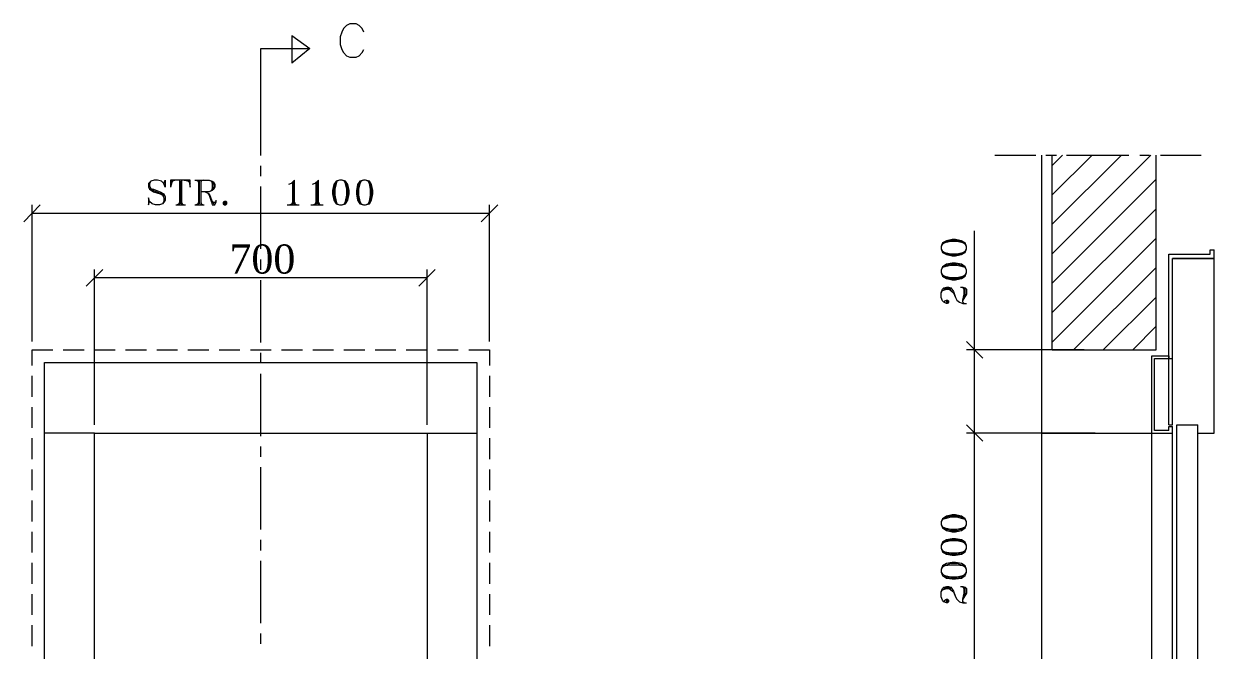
# Model space of a CAD drawing. Header units: inches. Extents: x 8 to 8872, y 4 to 3898.
# Drawn here: x 5860 to 8722, y 2391 to 3898 of the extents above; entities that cross this region are included whole.
import ezdxf

# ---------------------------------------------------------------- set-up
doc = ezdxf.new("R2010")
doc.units = ezdxf.units.IN
doc.header["$MEASUREMENT"] = 0
doc.styles.add('nassar2', font='cent.shx', dxfattribs={"height": 60})

msp = doc.modelspace()

# ---------------------------------------------------------------- linework, layer by layer
at = {"color": 7, "linetype": 'Continuous', "lineweight": 20, "transparency": 33554666, "elevation": -137}
for points in [[(6677.7, 3877.9), (6673.6, 3886.3), (6666.3, 3893.6), (6659, 3897.7), (6643.4, 3897.7), (6636.1, 3893.6), (6628.8, 3886.3), (6624.6, 3877.9), (6620.5, 3866.5), (6620.5, 3847.8), (6624.6, 3836.3), (6628.8, 3829), (6636.1, 3820.7), (6643.4, 3817.6), (6659, 3817.6), (6666.3, 3820.7), (6673.6, 3829), (6677.7, 3836.3)], [(6504.6, 3869.6), (6547.3, 3838.4), (6504.6, 3803)], [(6504.6, 3869.6), (6504.6, 3803), (6504.6, 3803)], [(6504.6, 3869.6), (6547.3, 3838.4), (6504.6, 3803)], [(6504.6, 3869.6), (6504.6, 3803), (6504.6, 3803)], [(6429.6, 3838.4), (6547.3, 3838.4), (6547.3, 3838.4)], [(6429.6, 3697.8), (6429.6, 3838.4), (6429.6, 3838.4)], [(6429.6, 3838.4), (6547.3, 3838.4), (6547.3, 3838.4)], [(6429.6, 3697.8), (6429.6, 3838.4), (6429.6, 3838.4)], [(6429.6, 3581.2), (6429.6, 3731.1), (6429.6, 3731.1)], [(6429.6, 3581.2), (6429.6, 3731.1), (6429.6, 3731.1)], [(8194.7, 3582.2), (8292.6, 3582.2), (8292.6, 3582.2)], [(8194.7, 3582.2), (8292.6, 3582.2), (8292.6, 3582.2)], [(8307.2, 913.2), (8307.2, 3582.2), (8307.2, 3582.2)], [(8307.2, 913.2), (8307.2, 3582.2), (8307.2, 3582.2)], [(8316.6, 3582.2), (8342.6, 3582.2), (8342.6, 3582.2)], [(8316.6, 3582.2), (8342.6, 3582.2), (8342.6, 3582.2)], [(8332.2, 3113.6), (8332.2, 3582.2), (8332.2, 3582.2)], [(8332.2, 3557.2), (8357.2, 3582.2), (8357.2, 3582.2)], [(8332.2, 3486.4), (8428, 3582.2), (8428, 3582.2)], [(8332.2, 3415.6), (8498.8, 3582.2), (8498.8, 3582.2)], [(8332.2, 3344.8), (8569.6, 3582.2), (8569.6, 3582.2)], [(8332.2, 3113.6), (8332.2, 3582.2), (8332.2, 3582.2)], [(8332.2, 3557.2), (8357.2, 3582.2), (8357.2, 3582.2)], [(8332.2, 3486.4), (8428, 3582.2), (8428, 3582.2)], [(8332.2, 3415.6), (8498.8, 3582.2), (8498.8, 3582.2)], [(8332.2, 3344.8), (8569.6, 3582.2), (8569.6, 3582.2)], [(8366.5, 3582.2), (8516.5, 3582.2), (8516.5, 3582.2)], [(8366.5, 3582.2), (8516.5, 3582.2), (8516.5, 3582.2)], [(8542.5, 3582.2), (8566.5, 3582.2), (8566.5, 3582.2)], [(8542.5, 3582.2), (8566.5, 3582.2), (8566.5, 3582.2)], [(8582.1, 3113.6), (8582.1, 3582.2), (8582.1, 3582.2)], [(8582.1, 3113.6), (8582.1, 3582.2), (8582.1, 3582.2)], [(8592.5, 3582.2), (8690.4, 3582.2), (8690.4, 3582.2)], [(8592.5, 3582.2), (8690.4, 3582.2), (8690.4, 3582.2)], [(6429.6, 3531.2), (6429.6, 3556.2), (6429.6, 3556.2)], [(6429.6, 3531.2), (6429.6, 3556.2), (6429.6, 3556.2)], [(6196.4, 3513.5), (6199.5, 3521.8), (6199.5, 3505.1), (6196.4, 3513.5), (6191.2, 3519.7), (6181.8, 3521.8), (6173.5, 3521.8), (6165.1, 3519.7), (6159.9, 3513.5), (6159.9, 3505.1), (6162, 3499.9), (6171.4, 3493.7), (6188, 3488.5), (6193.3, 3485.4), (6196.4, 3479.1), (6196.4, 3470.8), (6193.3, 3464.5)], [(6196.4, 3513.5), (6199.5, 3521.8), (6199.5, 3505.1), (6196.4, 3513.5), (6191.2, 3519.7), (6181.8, 3521.8), (6173.5, 3521.8), (6165.1, 3519.7), (6159.9, 3513.5), (6159.9, 3505.1), (6162, 3499.9), (6171.4, 3493.7), (6188, 3488.5), (6193.3, 3485.4), (6196.4, 3479.1), (6196.4, 3470.8), (6193.3, 3464.5)], [(6213, 3521.8), (6213, 3505.1), (6213, 3505.1)], [(6259.9, 3505.1), (6259.9, 3521.8), (6213, 3521.8)], [(6217.2, 3521.8), (6213, 3505.1), (6213, 3505.1)], [(6219.3, 3521.8), (6213, 3513.5), (6213, 3513.5)], [(6222.4, 3521.8), (6213, 3516.6), (6213, 3516.6)], [(6228.7, 3521.8), (6213, 3519.7), (6213, 3519.7)], [(6213, 3521.8), (6213, 3505.1), (6213, 3505.1)], [(6259.9, 3505.1), (6259.9, 3521.8), (6213, 3521.8)], [(6217.2, 3521.8), (6213, 3505.1), (6213, 3505.1)], [(6219.3, 3521.8), (6213, 3513.5), (6213, 3513.5)], [(6222.4, 3521.8), (6213, 3516.6), (6213, 3516.6)], [(6228.7, 3521.8), (6213, 3519.7), (6213, 3519.7)], [(6233.9, 3521.8), (6233.9, 3462.5), (6233.9, 3462.5)], [(6233.9, 3521.8), (6233.9, 3462.5), (6233.9, 3462.5)], [(6239.1, 3521.8), (6239.1, 3462.5), (6239.1, 3462.5)], [(6239.1, 3521.8), (6239.1, 3462.5), (6239.1, 3462.5)], [(6245.3, 3521.8), (6259.9, 3519.7), (6259.9, 3519.7)], [(6245.3, 3521.8), (6259.9, 3519.7), (6259.9, 3519.7)], [(6250.5, 3521.8), (6259.9, 3516.6), (6259.9, 3516.6)], [(6250.5, 3521.8), (6259.9, 3516.6), (6259.9, 3516.6)], [(6253.7, 3521.8), (6259.9, 3513.5), (6259.9, 3513.5)], [(6253.7, 3521.8), (6259.9, 3513.5), (6259.9, 3513.5)], [(6256.8, 3521.8), (6259.9, 3505.1), (6259.9, 3505.1)], [(6256.8, 3521.8), (6259.9, 3505.1), (6259.9, 3505.1)], [(6271.4, 3521.8), (6305.7, 3521.8), (6313, 3519.7), (6317.2, 3516.6), (6319.3, 3511.4), (6319.3, 3505.1), (6317.2, 3499.9), (6313, 3496.8), (6305.7, 3493.7), (6285.9, 3493.7)], [(6271.4, 3521.8), (6305.7, 3521.8), (6313, 3519.7), (6317.2, 3516.6), (6319.3, 3511.4), (6319.3, 3505.1), (6317.2, 3499.9), (6313, 3496.8), (6305.7, 3493.7), (6285.9, 3493.7)], [(6273.4, 3521.8), (6279.7, 3519.7), (6279.7, 3519.7)], [(6273.4, 3521.8), (6279.7, 3519.7), (6279.7, 3519.7)], [(6276.6, 3521.8), (6279.7, 3516.6), (6279.7, 3516.6)], [(6276.6, 3521.8), (6279.7, 3516.6), (6279.7, 3516.6)], [(6279.7, 3521.8), (6279.7, 3462.5), (6279.7, 3462.5)], [(6279.7, 3521.8), (6279.7, 3462.5), (6279.7, 3462.5)], [(6285.9, 3521.8), (6285.9, 3462.5), (6285.9, 3462.5)], [(6288, 3521.8), (6285.9, 3516.6), (6285.9, 3516.6)], [(6291.1, 3521.8), (6285.9, 3519.7), (6285.9, 3519.7)], [(6285.9, 3521.8), (6285.9, 3462.5), (6285.9, 3462.5)], [(6288, 3521.8), (6285.9, 3516.6), (6285.9, 3516.6)], [(6291.1, 3521.8), (6285.9, 3519.7), (6285.9, 3519.7)], [(6305.7, 3521.8), (6310.9, 3519.7), (6313, 3513.5), (6313, 3502), (6310.9, 3496.8), (6305.7, 3493.7)], [(6305.7, 3521.8), (6310.9, 3519.7), (6313, 3513.5), (6313, 3502), (6310.9, 3496.8), (6305.7, 3493.7)], [(6510.9, 3462.5), (6510.9, 3521.8), (6502.5, 3513.5), (6496.3, 3511.4)], [(6510.9, 3462.5), (6510.9, 3521.8), (6502.5, 3513.5), (6496.3, 3511.4)], [(6568.1, 3462.5), (6568.1, 3521.8), (6559.8, 3513.5), (6553.6, 3511.4)], [(6568.1, 3462.5), (6568.1, 3521.8), (6559.8, 3513.5), (6553.6, 3511.4)], [(6619.2, 3521.8), (6612.9, 3519.7), (6610.8, 3513.5), (6607.7, 3499.9), (6607.7, 3485.4), (6610.8, 3470.8), (6612.9, 3464.5), (6619.2, 3462.5)], [(6619.2, 3521.8), (6612.9, 3519.7), (6610.8, 3513.5), (6607.7, 3499.9), (6607.7, 3485.4), (6610.8, 3470.8), (6612.9, 3464.5), (6619.2, 3462.5)], [(6625.4, 3462.5), (6630.6, 3464.5), (6633.7, 3470.8), (6636.9, 3485.4), (6636.9, 3499.9), (6633.7, 3513.5), (6630.6, 3519.7), (6625.4, 3521.8)], [(6625.4, 3462.5), (6630.6, 3464.5), (6633.7, 3470.8), (6636.9, 3485.4), (6636.9, 3499.9), (6633.7, 3513.5), (6630.6, 3519.7), (6625.4, 3521.8)], [(6676.4, 3521.8), (6671.2, 3519.7), (6668.1, 3513.5), (6665, 3499.9), (6665, 3485.4), (6668.1, 3470.8), (6671.2, 3464.5), (6676.4, 3462.5)], [(6676.4, 3521.8), (6671.2, 3519.7), (6668.1, 3513.5), (6665, 3499.9), (6665, 3485.4), (6668.1, 3470.8), (6671.2, 3464.5), (6676.4, 3462.5)], [(6681.6, 3462.5), (6687.9, 3464.5), (6691, 3470.8), (6693.1, 3485.4), (6693.1, 3499.9), (6691, 3513.5), (6687.9, 3519.7), (6681.6, 3521.8)], [(6681.6, 3462.5), (6687.9, 3464.5), (6691, 3470.8), (6693.1, 3485.4), (6693.1, 3499.9), (6691, 3513.5), (6687.9, 3519.7), (6681.6, 3521.8)], [(8332.2, 3274), (8582.1, 3523.9), (8582.1, 3523.9)], [(8332.2, 3274), (8582.1, 3523.9), (8582.1, 3523.9)], [(6165.1, 3519.7), (6162, 3513.5), (6162, 3508.3), (6165.1, 3502), (6171.4, 3499.9), (6188, 3493.7), (6196.4, 3488.5), (6199.5, 3482.2), (6199.5, 3473.9), (6196.4, 3468.7), (6193.3, 3464.5), (6186, 3462.5), (6176.6, 3462.5), (6168.3, 3464.5), (6162, 3470.8), (6159.9, 3479.1), (6159.9, 3462.5), (6162, 3470.8)], [(6165.1, 3519.7), (6162, 3513.5), (6162, 3508.3), (6165.1, 3502), (6171.4, 3499.9), (6188, 3493.7), (6196.4, 3488.5), (6199.5, 3482.2), (6199.5, 3473.9), (6196.4, 3468.7), (6193.3, 3464.5), (6186, 3462.5), (6176.6, 3462.5), (6168.3, 3464.5), (6162, 3470.8), (6159.9, 3479.1), (6159.9, 3462.5), (6162, 3470.8)], [(6162, 3505.1), (6165.1, 3499.9), (6171.4, 3496.8), (6188, 3490.6), (6193.3, 3488.5), (6196.4, 3482.2)], [(6162, 3505.1), (6165.1, 3499.9), (6171.4, 3496.8), (6188, 3490.6), (6193.3, 3488.5), (6196.4, 3482.2)], [(6237, 3519.7), (6237, 3464.5), (6237, 3464.5)], [(6237, 3519.7), (6237, 3464.5), (6237, 3464.5)], [(6281.8, 3519.7), (6281.8, 3464.5), (6281.8, 3464.5)], [(6281.8, 3519.7), (6281.8, 3464.5), (6281.8, 3464.5)], [(6296.3, 3493.7), (6302.6, 3490.6), (6305.7, 3485.4), (6310.9, 3468.7), (6313, 3462.5), (6319.3, 3462.5), (6322.4, 3468.7), (6322.4, 3473.9)], [(6296.3, 3493.7), (6302.6, 3490.6), (6305.7, 3485.4), (6310.9, 3468.7), (6313, 3462.5), (6319.3, 3462.5), (6322.4, 3468.7), (6322.4, 3473.9)], [(6313, 3516.6), (6317.2, 3511.4), (6317.2, 3505.1), (6313, 3499.9)], [(6313, 3516.6), (6317.2, 3511.4), (6317.2, 3505.1), (6313, 3499.9)], [(6429.6, 3356.2), (6429.6, 3506.2), (6429.6, 3506.2)], [(6429.6, 3356.2), (6429.6, 3506.2), (6429.6, 3506.2)], [(6505.7, 3516.6), (6505.7, 3462.5), (6505.7, 3462.5)], [(6505.7, 3516.6), (6505.7, 3462.5), (6505.7, 3462.5)], [(6507.7, 3516.6), (6507.7, 3464.5), (6507.7, 3464.5)], [(6507.7, 3516.6), (6507.7, 3464.5), (6507.7, 3464.5)], [(6561.9, 3516.6), (6561.9, 3462.5), (6561.9, 3462.5)], [(6561.9, 3516.6), (6561.9, 3462.5), (6561.9, 3462.5)], [(6565, 3516.6), (6565, 3464.5), (6565, 3464.5)], [(6565, 3516.6), (6565, 3464.5), (6565, 3464.5)], [(6610.8, 3516.6), (6607.7, 3511.4), (6605.6, 3499.9), (6605.6, 3485.4), (6607.7, 3473.9), (6610.8, 3468.7)], [(6610.8, 3516.6), (6607.7, 3511.4), (6605.6, 3499.9), (6605.6, 3485.4), (6607.7, 3473.9), (6610.8, 3468.7)], [(6633.7, 3468.7), (6636.9, 3473.9), (6639, 3485.4), (6639, 3499.9), (6636.9, 3511.4), (6633.7, 3516.6)], [(6633.7, 3468.7), (6636.9, 3473.9), (6639, 3485.4), (6639, 3499.9), (6636.9, 3511.4), (6633.7, 3516.6)], [(6668.1, 3516.6), (6665, 3511.4), (6661.9, 3499.9), (6661.9, 3485.4), (6665, 3473.9), (6668.1, 3468.7)], [(6668.1, 3516.6), (6665, 3511.4), (6661.9, 3499.9), (6661.9, 3485.4), (6665, 3473.9), (6668.1, 3468.7)], [(6691, 3468.7), (6693.1, 3473.9), (6696.2, 3485.4), (6696.2, 3499.9), (6693.1, 3511.4), (6691, 3516.6)], [(6691, 3468.7), (6693.1, 3473.9), (6696.2, 3485.4), (6696.2, 3499.9), (6693.1, 3511.4), (6691, 3516.6)], [(6233.9, 3464.5), (6228.7, 3462.5), (6228.7, 3462.5)], [(6233.9, 3464.5), (6228.7, 3462.5), (6228.7, 3462.5)], [(6233.9, 3468.7), (6230.7, 3462.5), (6230.7, 3462.5)], [(6233.9, 3468.7), (6230.7, 3462.5), (6230.7, 3462.5)], [(6239.1, 3468.7), (6242.2, 3462.5), (6242.2, 3462.5)], [(6239.1, 3468.7), (6242.2, 3462.5), (6242.2, 3462.5)], [(6239.1, 3464.5), (6245.3, 3462.5), (6245.3, 3462.5)], [(6239.1, 3464.5), (6245.3, 3462.5), (6245.3, 3462.5)], [(6279.7, 3464.5), (6273.4, 3462.5), (6273.4, 3462.5)], [(6279.7, 3464.5), (6273.4, 3462.5), (6273.4, 3462.5)], [(6279.7, 3468.7), (6276.6, 3462.5), (6276.6, 3462.5)], [(6279.7, 3468.7), (6276.6, 3462.5), (6276.6, 3462.5)], [(6285.9, 3468.7), (6288, 3462.5), (6288, 3462.5)], [(6285.9, 3468.7), (6288, 3462.5), (6288, 3462.5)], [(6285.9, 3464.5), (6291.1, 3462.5), (6291.1, 3462.5)], [(6285.9, 3464.5), (6291.1, 3462.5), (6291.1, 3462.5)], [(6302.6, 3490.6), (6305.7, 3488.5), (6313, 3470.8), (6317.2, 3468.7), (6319.3, 3468.7), (6322.4, 3470.8)], [(6302.6, 3490.6), (6305.7, 3488.5), (6313, 3470.8), (6317.2, 3468.7), (6319.3, 3468.7), (6322.4, 3470.8)], [(6310.9, 3473.9), (6313, 3468.7), (6317.2, 3464.5), (6319.3, 3464.5)], [(6310.9, 3473.9), (6313, 3468.7), (6317.2, 3464.5), (6319.3, 3464.5)], [(6505.7, 3464.5), (6499.4, 3462.5), (6499.4, 3462.5)], [(6505.7, 3464.5), (6499.4, 3462.5), (6499.4, 3462.5)], [(6505.7, 3468.7), (6502.5, 3462.5), (6502.5, 3462.5)], [(6505.7, 3468.7), (6502.5, 3462.5), (6502.5, 3462.5)], [(6510.9, 3468.7), (6512.9, 3462.5), (6512.9, 3462.5)], [(6510.9, 3468.7), (6512.9, 3462.5), (6512.9, 3462.5)], [(6510.9, 3464.5), (6517.1, 3462.5), (6517.1, 3462.5)], [(6510.9, 3464.5), (6517.1, 3462.5), (6517.1, 3462.5)], [(6561.9, 3464.5), (6556.7, 3462.5), (6556.7, 3462.5)], [(6561.9, 3464.5), (6556.7, 3462.5), (6556.7, 3462.5)], [(6561.9, 3468.7), (6559.8, 3462.5), (6559.8, 3462.5)], [(6561.9, 3468.7), (6559.8, 3462.5), (6559.8, 3462.5)], [(6568.1, 3468.7), (6571.3, 3462.5), (6571.3, 3462.5)], [(6568.1, 3468.7), (6571.3, 3462.5), (6571.3, 3462.5)], [(6568.1, 3464.5), (6573.3, 3462.5), (6573.3, 3462.5)], [(6568.1, 3464.5), (6573.3, 3462.5), (6573.3, 3462.5)], [(5899.6, 3462.5), (5860, 3421.8), (5860, 3421.8)], [(5899.6, 3462.5), (5860, 3421.8), (5860, 3421.8)], [(5879.8, 3133.4), (5879.8, 3462.5), (5879.8, 3462.5)], [(5879.8, 3133.4), (5879.8, 3462.5), (5879.8, 3462.5)], [(5879.8, 3442.7), (6979.5, 3442.7), (6979.5, 3442.7)], [(5879.8, 3442.7), (6979.5, 3442.7), (6979.5, 3442.7)], [(6225.5, 3462.5), (6248.4, 3462.5), (6248.4, 3462.5)], [(6225.5, 3462.5), (6248.4, 3462.5), (6248.4, 3462.5)], [(6271.4, 3462.5), (6293.2, 3462.5), (6293.2, 3462.5)], [(6271.4, 3462.5), (6293.2, 3462.5), (6293.2, 3462.5)], [(6493.2, 3462.5), (6522.3, 3462.5), (6522.3, 3462.5)], [(6493.2, 3462.5), (6522.3, 3462.5), (6522.3, 3462.5)], [(6550.4, 3462.5), (6579.6, 3462.5), (6579.6, 3462.5)], [(6550.4, 3462.5), (6579.6, 3462.5), (6579.6, 3462.5)], [(6959.7, 3421.8), (6999.3, 3462.5), (6999.3, 3462.5)], [(6959.7, 3421.8), (6999.3, 3462.5), (6999.3, 3462.5)], [(6979.5, 3133.4), (6979.5, 3462.5), (6979.5, 3462.5)], [(6979.5, 3133.4), (6979.5, 3462.5), (6979.5, 3462.5)], [(8332.2, 3203.2), (8582.1, 3453.1), (8582.1, 3453.1)], [(8332.2, 3203.2), (8582.1, 3453.1), (8582.1, 3453.1)], [(8145.8, 2913.7), (8145.8, 3113.6), (8145.8, 3400)], [(8145.8, 2913.7), (8145.8, 3113.6), (8145.8, 3400)], [(8332.2, 3132.3), (8582.1, 3382.3), (8582.1, 3382.3)], [(8332.2, 3132.3), (8582.1, 3382.3), (8582.1, 3382.3)], [(8126, 3362.5), (8122.9, 3367.7), (8117.7, 3370.8), (8103.1, 3373.9), (8088.5, 3373.9), (8073.9, 3370.8), (8068.7, 3367.7), (8065.6, 3362.5)], [(8126, 3362.5), (8122.9, 3367.7), (8117.7, 3370.8), (8103.1, 3373.9), (8088.5, 3373.9), (8073.9, 3370.8), (8068.7, 3367.7), (8065.6, 3362.5)], [(8065.6, 3356.2), (8068.7, 3351), (8073.9, 3347.9), (8088.5, 3344.8), (8103.1, 3344.8), (8117.7, 3347.9), (8122.9, 3351), (8126, 3356.2)], [(8065.6, 3356.2), (8068.7, 3351), (8073.9, 3347.9), (8088.5, 3344.8), (8103.1, 3344.8), (8117.7, 3347.9), (8122.9, 3351), (8126, 3356.2)], [(8120.8, 3370.8), (8114.5, 3373.9), (8103.1, 3376), (8088.5, 3376), (8078.1, 3373.9), (8071.8, 3370.8)], [(8120.8, 3370.8), (8114.5, 3373.9), (8103.1, 3376), (8088.5, 3376), (8078.1, 3373.9), (8071.8, 3370.8)], [(8712.3, 3354.2), (8721.6, 3354.2), (8721.6, 3354.2)], [(8712.3, 3343.7), (8712.3, 3354.2), (8712.3, 3354.2)], [(8712.3, 3354.2), (8721.6, 3354.2), (8721.6, 3354.2)], [(8712.3, 3343.7), (8712.3, 3354.2), (8712.3, 3354.2)], [(8721.6, 2913.7), (8721.6, 3354.2), (8721.6, 3354.2)], [(8721.6, 2913.7), (8721.6, 3354.2), (8721.6, 3354.2)], [(6429.6, 3306.3), (6429.6, 3331.2), (6429.6, 3331.2)], [(6429.6, 3306.3), (6429.6, 3331.2), (6429.6, 3331.2)], [(8071.8, 3347.9), (8078.1, 3344.8), (8088.5, 3342.7), (8103.1, 3342.7), (8114.5, 3344.8), (8120.8, 3347.9)], [(8071.8, 3347.9), (8078.1, 3344.8), (8088.5, 3342.7), (8103.1, 3342.7), (8114.5, 3344.8), (8120.8, 3347.9)], [(8120.8, 3313.5), (8114.5, 3316.7), (8103.1, 3319.8), (8088.5, 3319.8), (8078.1, 3316.7), (8071.8, 3313.5)], [(8120.8, 3313.5), (8114.5, 3316.7), (8103.1, 3319.8), (8088.5, 3319.8), (8078.1, 3316.7), (8071.8, 3313.5)], [(8612.3, 2933.5), (8612.3, 3343.7), (8612.3, 3343.7)], [(8612.3, 3343.7), (8712.3, 3343.7), (8712.3, 3343.7)], [(8612.3, 2933.5), (8612.3, 3343.7), (8612.3, 3343.7)], [(8612.3, 3343.7), (8712.3, 3343.7), (8712.3, 3343.7)], [(8621.7, 2933.5), (8621.7, 3333.3), (8621.7, 3333.3)], [(8621.7, 2933.5), (8621.7, 3333.3), (8621.7, 3333.3)], [(6049.6, 3307.3), (6010, 3266.7), (6010, 3266.7)], [(6049.6, 3307.3), (6010, 3266.7), (6010, 3266.7)], [(6029.8, 2933.5), (6029.8, 3307.3), (6029.8, 3307.3)], [(6029.8, 2933.5), (6029.8, 3307.3), (6029.8, 3307.3)], [(6809.7, 3266.7), (6849.3, 3307.3), (6849.3, 3307.3)], [(6809.7, 3266.7), (6849.3, 3307.3), (6849.3, 3307.3)], [(6829.5, 2933.5), (6829.5, 3307.3), (6829.5, 3307.3)], [(6829.5, 2933.5), (6829.5, 3307.3), (6829.5, 3307.3)], [(8126, 3305.2), (8122.9, 3311.5), (8117.7, 3313.5), (8103.1, 3316.7), (8088.5, 3316.7), (8073.9, 3313.5), (8068.7, 3311.5), (8065.6, 3305.2)], [(8126, 3305.2), (8122.9, 3311.5), (8117.7, 3313.5), (8103.1, 3316.7), (8088.5, 3316.7), (8073.9, 3313.5), (8068.7, 3311.5), (8065.6, 3305.2)], [(8065.6, 3300), (8068.7, 3293.8), (8073.9, 3290.6), (8088.5, 3287.5), (8103.1, 3287.5), (8117.7, 3290.6), (8122.9, 3293.8), (8126, 3300)], [(8065.6, 3300), (8068.7, 3293.8), (8073.9, 3290.6), (8088.5, 3287.5), (8103.1, 3287.5), (8117.7, 3290.6), (8122.9, 3293.8), (8126, 3300)], [(8383.2, 3113.6), (8582.1, 3311.5), (8582.1, 3311.5)], [(8383.2, 3113.6), (8582.1, 3311.5), (8582.1, 3311.5)], [(6029.8, 3287.5), (6829.5, 3287.5), (6829.5, 3287.5)], [(6029.8, 3287.5), (6829.5, 3287.5), (6829.5, 3287.5)], [(6429.6, 3131.3), (6429.6, 3281.3), (6429.6, 3281.3)], [(6429.6, 3131.3), (6429.6, 3281.3), (6429.6, 3281.3)], [(8073.9, 3228.2), (8073.9, 3231.3), (8078.1, 3233.4), (8080.2, 3233.4), (8083.3, 3231.3), (8083.3, 3228.2), (8080.2, 3225), (8078.1, 3225), (8071.8, 3228.2), (8068.7, 3231.3), (8065.6, 3239.6), (8065.6, 3251.1), (8068.7, 3259.4), (8071.8, 3262.5), (8078.1, 3264.6), (8083.3, 3264.6), (8088.5, 3262.5), (8094.7, 3254.2), (8100, 3239.6), (8103.1, 3233.4), (8109.3, 3228.2), (8117.7, 3225), (8126, 3225)], [(8073.9, 3228.2), (8073.9, 3231.3), (8078.1, 3233.4), (8080.2, 3233.4), (8083.3, 3231.3), (8083.3, 3228.2), (8080.2, 3225), (8078.1, 3225), (8071.8, 3228.2), (8068.7, 3231.3), (8065.6, 3239.6), (8065.6, 3251.1), (8068.7, 3259.4), (8071.8, 3262.5), (8078.1, 3264.6), (8083.3, 3264.6), (8088.5, 3262.5), (8094.7, 3254.2), (8100, 3239.6), (8103.1, 3233.4), (8109.3, 3228.2), (8117.7, 3225), (8126, 3225)], [(8071.8, 3290.6), (8078.1, 3287.5), (8088.5, 3285.4), (8103.1, 3285.4), (8114.5, 3287.5), (8120.8, 3290.6)], [(8071.8, 3290.6), (8078.1, 3287.5), (8088.5, 3285.4), (8103.1, 3285.4), (8114.5, 3287.5), (8120.8, 3290.6)], [(8071.8, 3259.4), (8078.1, 3262.5), (8083.3, 3262.5), (8088.5, 3259.4)], [(8071.8, 3259.4), (8078.1, 3262.5), (8083.3, 3262.5), (8088.5, 3259.4)], [(8111.4, 3264.6), (8117.7, 3264.6), (8122.9, 3262.5), (8126, 3259.4), (8126, 3247.9), (8117.7, 3233.4), (8122.9, 3247.9), (8122.9, 3259.4), (8120.8, 3262.5)], [(8111.4, 3264.6), (8117.7, 3264.6), (8122.9, 3262.5), (8126, 3259.4), (8126, 3247.9), (8117.7, 3233.4), (8122.9, 3247.9), (8122.9, 3259.4), (8120.8, 3262.5)], [(8120.8, 3225), (8117.7, 3228.2), (8117.7, 3233.4), (8120.8, 3247.9), (8120.8, 3259.4), (8117.7, 3264.6)], [(8120.8, 3225), (8117.7, 3228.2), (8117.7, 3233.4), (8120.8, 3247.9), (8120.8, 3259.4), (8117.7, 3264.6)], [(8065.6, 3251.1), (8068.7, 3256.3), (8078.1, 3259.4), (8083.3, 3259.4), (8088.5, 3256.3), (8094.7, 3251.1), (8100, 3239.6)], [(8065.6, 3251.1), (8068.7, 3256.3), (8078.1, 3259.4), (8083.3, 3259.4), (8088.5, 3256.3), (8094.7, 3251.1), (8100, 3239.6)], [(8455.1, 3113.6), (8582.1, 3240.6), (8582.1, 3240.6)], [(8455.1, 3113.6), (8582.1, 3240.6), (8582.1, 3240.6)], [(6429.6, 3131.3), (6429.6, 3233.4), (6429.6, 3233.4)], [(6429.6, 3131.3), (6429.6, 3233.4), (6429.6, 3233.4)], [(8525.9, 3113.6), (8582.1, 3170.9), (8582.1, 3170.9)], [(8525.9, 3113.6), (8582.1, 3170.9), (8582.1, 3170.9)], [(8165.6, 3093.8), (8126, 3133.4), (8126, 3133.4)], [(8165.6, 3093.8), (8126, 3133.4), (8126, 3133.4)], [(5879.8, 3076.1), (5879.8, 3113.6), (5929.8, 3113.6)], [(5879.8, 3076.1), (5879.8, 3113.6), (5929.8, 3113.6)], [(5954.8, 3113.6), (6004.8, 3113.6), (6004.8, 3113.6)], [(5954.8, 3113.6), (6004.8, 3113.6), (6004.8, 3113.6)], [(6029.8, 3113.6), (6079.7, 3113.6), (6079.7, 3113.6)], [(6029.8, 3113.6), (6079.7, 3113.6), (6079.7, 3113.6)], [(6104.7, 3113.6), (6154.7, 3113.6), (6154.7, 3113.6)], [(6104.7, 3113.6), (6154.7, 3113.6), (6154.7, 3113.6)], [(6179.7, 3113.6), (6229.7, 3113.6), (6229.7, 3113.6)], [(6179.7, 3113.6), (6229.7, 3113.6), (6229.7, 3113.6)], [(6254.7, 3113.6), (6304.7, 3113.6), (6304.7, 3113.6)], [(6254.7, 3113.6), (6304.7, 3113.6), (6304.7, 3113.6)], [(6329.7, 3113.6), (6379.7, 3113.6), (6379.7, 3113.6)], [(6329.7, 3113.6), (6379.7, 3113.6), (6379.7, 3113.6)], [(6404.6, 3113.6), (6454.6, 3113.6), (6454.6, 3113.6)], [(6404.6, 3113.6), (6454.6, 3113.6), (6454.6, 3113.6)], [(6429.6, 3081.3), (6429.6, 3106.3), (6429.6, 3106.3)], [(6429.6, 3081.3), (6429.6, 3106.3), (6429.6, 3106.3)], [(6429.6, 3081.3), (6429.6, 3106.3), (6429.6, 3106.3)], [(6429.6, 3081.3), (6429.6, 3106.3), (6429.6, 3106.3)], [(6479.6, 3113.6), (6529.6, 3113.6), (6529.6, 3113.6)], [(6479.6, 3113.6), (6529.6, 3113.6), (6529.6, 3113.6)], [(6554.6, 3113.6), (6604.6, 3113.6), (6604.6, 3113.6)], [(6554.6, 3113.6), (6604.6, 3113.6), (6604.6, 3113.6)], [(6629.6, 3113.6), (6679.6, 3113.6), (6679.6, 3113.6)], [(6629.6, 3113.6), (6679.6, 3113.6), (6679.6, 3113.6)], [(6704.6, 3113.6), (6754.5, 3113.6), (6754.5, 3113.6)], [(6704.6, 3113.6), (6754.5, 3113.6), (6754.5, 3113.6)], [(6779.5, 3113.6), (6829.5, 3113.6), (6829.5, 3113.6)], [(6779.5, 3113.6), (6829.5, 3113.6), (6829.5, 3113.6)], [(6854.5, 3113.6), (6904.5, 3113.6), (6904.5, 3113.6)], [(6854.5, 3113.6), (6904.5, 3113.6), (6904.5, 3113.6)], [(6929.5, 3113.6), (6979.5, 3113.6), (6979.5, 3076.1)], [(6929.5, 3113.6), (6979.5, 3113.6), (6979.5, 3076.1)], [(8409.2, 3113.6), (8126, 3113.6), (8126, 3113.6)], [(8409.2, 3113.6), (8126, 3113.6), (8126, 3113.6)], [(8332.2, 3113.6), (8582.1, 3113.6), (8582.1, 3113.6)], [(8332.2, 3113.6), (8582.1, 3113.6), (8582.1, 3113.6)], [(8571.7, 2913.7), (8571.7, 3099), (8577.9, 3099)], [(8571.7, 2913.7), (8571.7, 3099), (8577.9, 3099)], [(8577.9, 3099), (8612.3, 3099), (8612.3, 3092.8)], [(8577.9, 3099), (8612.3, 3099), (8612.3, 3092.8)], [(8577.9, 3092.8), (8612.3, 3092.8), (8621.7, 3092.8)], [(8612.3, 2919.9), (8577.9, 2919.9), (8577.9, 3092.8)], [(8577.9, 3092.8), (8612.3, 3092.8), (8621.7, 3092.8)], [(8612.3, 2919.9), (8577.9, 2919.9), (8577.9, 3092.8)], [(5910, 913.2), (5910, 3083.4), (6949.3, 3083.4), (6949.3, 913.2)], [(5910, 913.2), (5910, 3083.4), (6949.3, 3083.4), (6949.3, 913.2)], [(5879.8, 3001.1), (5879.8, 3051.1), (5879.8, 3051.1)], [(5879.8, 3001.1), (5879.8, 3051.1), (5879.8, 3051.1)], [(6429.6, 2906.4), (6429.6, 3056.3), (6429.6, 3056.3)], [(6429.6, 2906.4), (6429.6, 3056.3), (6429.6, 3056.3)], [(6429.6, 2906.4), (6429.6, 3056.3), (6429.6, 3056.3)], [(6429.6, 2906.4), (6429.6, 3056.3), (6429.6, 3056.3)], [(6979.5, 3051.1), (6979.5, 3001.1), (6979.5, 3001.1)], [(6979.5, 3051.1), (6979.5, 3001.1), (6979.5, 3001.1)], [(5879.8, 2926.2), (5879.8, 2976.1), (5879.8, 2976.1)], [(5879.8, 2926.2), (5879.8, 2976.1), (5879.8, 2976.1)], [(6979.5, 2976.1), (6979.5, 2926.2), (6979.5, 2926.2)], [(6979.5, 2976.1), (6979.5, 2926.2), (6979.5, 2926.2)], [(8165.6, 2893.9), (8126, 2933.5), (8126, 2933.5)], [(8126, 2933.5), (8165.6, 2893.9), (8165.6, 2893.9)], [(8165.6, 2893.9), (8126, 2933.5), (8126, 2933.5)], [(8126, 2933.5), (8165.6, 2893.9), (8165.6, 2893.9)], [(8612.3, 2933.5), (8621.7, 2933.5), (8621.7, 2933.5)], [(8612.3, 2933.5), (8621.7, 2933.5), (8621.7, 2933.5)], [(8612.3, 2929.3), (8621.7, 2929.3), (8621.7, 2929.3)], [(8612.3, 2919.9), (8612.3, 2929.3), (8612.3, 2929.3)], [(8612.3, 2929.3), (8621.7, 2929.3), (8621.7, 2929.3)], [(8612.3, 2919.9), (8612.3, 2929.3), (8612.3, 2929.3)], [(8621.7, 884.1), (8621.7, 2929.3), (8621.7, 2929.3)], [(8621.7, 884.1), (8621.7, 2929.3), (8621.7, 2929.3)], [(8632.1, 923.7), (8632.1, 2933.5), (8632.1, 2933.5)], [(8632.1, 2933.5), (8682.1, 2933.5), (8682.1, 2933.5)], [(8632.1, 923.7), (8632.1, 2933.5), (8632.1, 2933.5)], [(8632.1, 2933.5), (8682.1, 2933.5), (8682.1, 2933.5)], [(8682.1, 923.7), (8682.1, 2933.5), (8682.1, 2933.5)], [(8682.1, 923.7), (8682.1, 2933.5), (8682.1, 2933.5)], [(5879.8, 2851.2), (5879.8, 2901.2), (5879.8, 2901.2)], [(5879.8, 2851.2), (5879.8, 2901.2), (5879.8, 2901.2)], [(6029.8, 2913.7), (5910, 2913.7), (5910, 2913.7)], [(6029.8, 2913.7), (5910, 2913.7), (5910, 2913.7)], [(6029.8, 913.2), (6029.8, 2913.7), (6829.5, 2913.7), (6829.5, 913.2)], [(6029.8, 913.2), (6029.8, 2913.7), (6829.5, 2913.7), (6829.5, 913.2)], [(6829.5, 2913.7), (6949.3, 2913.7), (6949.3, 2913.7)], [(6829.5, 2913.7), (6949.3, 2913.7), (6949.3, 2913.7)], [(6979.5, 2901.2), (6979.5, 2851.2), (6979.5, 2851.2)], [(6979.5, 2901.2), (6979.5, 2851.2), (6979.5, 2851.2)], [(8435.3, 2913.7), (8126, 2913.7), (8126, 2913.7)], [(8385.3, 2913.7), (8126, 2913.7), (8126, 2913.7)], [(8435.3, 2913.7), (8126, 2913.7), (8126, 2913.7)], [(8385.3, 2913.7), (8126, 2913.7), (8126, 2913.7)], [(8145.8, 913.2), (8145.8, 2913.7), (8145.8, 2913.7)], [(8145.8, 913.2), (8145.8, 2913.7), (8145.8, 2913.7)], [(8307.2, 2913.7), (8621.7, 2913.7), (8621.7, 2913.7)], [(8307.2, 2913.7), (8621.7, 2913.7), (8621.7, 2913.7)], [(8571.7, 913.2), (8571.7, 2913.7), (8571.7, 2913.7)], [(8571.7, 913.2), (8571.7, 2913.7), (8571.7, 2913.7)], [(8682.1, 2913.7), (8721.6, 2913.7), (8721.6, 2913.7)], [(8682.1, 2913.7), (8721.6, 2913.7), (8721.6, 2913.7)], [(6429.6, 2856.4), (6429.6, 2881.4), (6429.6, 2881.4)], [(6429.6, 2856.4), (6429.6, 2881.4), (6429.6, 2881.4)], [(6429.6, 2856.4), (6429.6, 2881.4), (6429.6, 2881.4)], [(6429.6, 2856.4), (6429.6, 2881.4), (6429.6, 2881.4)], [(5879.8, 2776.2), (5879.8, 2826.2), (5879.8, 2826.2)], [(5879.8, 2776.2), (5879.8, 2826.2), (5879.8, 2826.2)], [(6429.6, 2681.4), (6429.6, 2831.4), (6429.6, 2831.4)], [(6429.6, 2681.4), (6429.6, 2831.4), (6429.6, 2831.4)], [(6979.5, 2826.2), (6979.5, 2776.2), (6979.5, 2776.2)], [(6979.5, 2826.2), (6979.5, 2776.2), (6979.5, 2776.2)], [(5879.8, 2701.2), (5879.8, 2751.2), (5879.8, 2751.2)], [(5879.8, 2701.2), (5879.8, 2751.2), (5879.8, 2751.2)], [(6979.5, 2751.2), (6979.5, 2701.2), (6979.5, 2701.2)], [(6979.5, 2751.2), (6979.5, 2701.2), (6979.5, 2701.2)], [(8126, 2700.2), (8122.9, 2705.4), (8117.7, 2707.5), (8103.1, 2711.6), (8088.5, 2711.6), (8073.9, 2707.5), (8068.7, 2705.4), (8065.6, 2700.2)], [(8126, 2700.2), (8122.9, 2705.4), (8117.7, 2707.5), (8103.1, 2711.6), (8088.5, 2711.6), (8073.9, 2707.5), (8068.7, 2705.4), (8065.6, 2700.2)], [(8065.6, 2693.9), (8068.7, 2687.7), (8073.9, 2685.6), (8088.5, 2682.5), (8103.1, 2682.5), (8117.7, 2685.6), (8122.9, 2687.7), (8126, 2693.9)], [(8065.6, 2693.9), (8068.7, 2687.7), (8073.9, 2685.6), (8088.5, 2682.5), (8103.1, 2682.5), (8117.7, 2685.6), (8122.9, 2687.7), (8126, 2693.9)], [(8120.8, 2707.5), (8114.5, 2711.6), (8103.1, 2713.7), (8088.5, 2713.7), (8078.1, 2711.6), (8071.8, 2707.5)], [(8120.8, 2707.5), (8114.5, 2711.6), (8103.1, 2713.7), (8088.5, 2713.7), (8078.1, 2711.6), (8071.8, 2707.5)], [(5879.8, 2626.3), (5879.8, 2676.2), (5879.8, 2676.2)], [(5879.8, 2626.3), (5879.8, 2676.2), (5879.8, 2676.2)], [(6979.5, 2676.2), (6979.5, 2626.3), (6979.5, 2626.3)], [(6979.5, 2676.2), (6979.5, 2626.3), (6979.5, 2626.3)], [(8071.8, 2685.6), (8078.1, 2682.5), (8088.5, 2679.4), (8103.1, 2679.4), (8114.5, 2682.5), (8120.8, 2685.6)], [(8071.8, 2685.6), (8078.1, 2682.5), (8088.5, 2679.4), (8103.1, 2679.4), (8114.5, 2682.5), (8120.8, 2685.6)], [(6429.6, 2631.5), (6429.6, 2656.5), (6429.6, 2656.5)], [(6429.6, 2631.5), (6429.6, 2656.5), (6429.6, 2656.5)], [(8126, 2642.9), (8122.9, 2648.1), (8117.7, 2651.2), (8103.1, 2654.4), (8088.5, 2654.4), (8073.9, 2651.2), (8068.7, 2648.1), (8065.6, 2642.9)], [(8126, 2642.9), (8122.9, 2648.1), (8117.7, 2651.2), (8103.1, 2654.4), (8088.5, 2654.4), (8073.9, 2651.2), (8068.7, 2648.1), (8065.6, 2642.9)], [(8065.6, 2636.7), (8068.7, 2631.5), (8073.9, 2628.3), (8088.5, 2625.2), (8103.1, 2625.2), (8117.7, 2628.3), (8122.9, 2631.5), (8126, 2636.7)], [(8065.6, 2636.7), (8068.7, 2631.5), (8073.9, 2628.3), (8088.5, 2625.2), (8103.1, 2625.2), (8117.7, 2628.3), (8122.9, 2631.5), (8126, 2636.7)], [(8120.8, 2651.2), (8114.5, 2654.4), (8103.1, 2656.5), (8088.5, 2656.5), (8078.1, 2654.4), (8071.8, 2651.2)], [(8120.8, 2651.2), (8114.5, 2654.4), (8103.1, 2656.5), (8088.5, 2656.5), (8078.1, 2654.4), (8071.8, 2651.2)], [(6429.6, 2456.5), (6429.6, 2606.5), (6429.6, 2606.5)], [(6429.6, 2456.5), (6429.6, 2606.5), (6429.6, 2606.5)], [(8071.8, 2628.3), (8078.1, 2625.2), (8088.5, 2622.1), (8103.1, 2622.1), (8114.5, 2625.2), (8120.8, 2628.3)], [(8071.8, 2628.3), (8078.1, 2625.2), (8088.5, 2622.1), (8103.1, 2622.1), (8114.5, 2625.2), (8120.8, 2628.3)], [(5879.8, 2551.3), (5879.8, 2601.3), (5879.8, 2601.3)], [(5879.8, 2551.3), (5879.8, 2601.3), (5879.8, 2601.3)], [(6979.5, 2601.3), (6979.5, 2551.3), (6979.5, 2551.3)], [(6979.5, 2601.3), (6979.5, 2551.3), (6979.5, 2551.3)], [(8126, 2585.6), (8122.9, 2590.9), (8117.7, 2594), (8103.1, 2596.1), (8088.5, 2596.1), (8073.9, 2594), (8068.7, 2590.9), (8065.6, 2585.6)], [(8126, 2585.6), (8122.9, 2590.9), (8117.7, 2594), (8103.1, 2596.1), (8088.5, 2596.1), (8073.9, 2594), (8068.7, 2590.9), (8065.6, 2585.6)], [(8065.6, 2579.4), (8068.7, 2574.2), (8073.9, 2571.1), (8088.5, 2567.9), (8103.1, 2567.9), (8117.7, 2571.1), (8122.9, 2574.2), (8126, 2579.4)], [(8065.6, 2579.4), (8068.7, 2574.2), (8073.9, 2571.1), (8088.5, 2567.9), (8103.1, 2567.9), (8117.7, 2571.1), (8122.9, 2574.2), (8126, 2579.4)], [(8120.8, 2594), (8114.5, 2596.1), (8103.1, 2600.2), (8088.5, 2600.2), (8078.1, 2596.1), (8071.8, 2594)], [(8120.8, 2594), (8114.5, 2596.1), (8103.1, 2600.2), (8088.5, 2600.2), (8078.1, 2596.1), (8071.8, 2594)], [(8071.8, 2571.1), (8078.1, 2567.9), (8088.5, 2564.8), (8103.1, 2564.8), (8114.5, 2567.9), (8120.8, 2571.1)], [(8071.8, 2571.1), (8078.1, 2567.9), (8088.5, 2564.8), (8103.1, 2564.8), (8114.5, 2567.9), (8120.8, 2571.1)], [(5879.8, 2476.3), (5879.8, 2526.3), (5879.8, 2526.3)], [(5879.8, 2476.3), (5879.8, 2526.3), (5879.8, 2526.3)], [(6979.5, 2526.3), (6979.5, 2476.3), (6979.5, 2476.3)], [(6979.5, 2526.3), (6979.5, 2476.3), (6979.5, 2476.3)], [(8073.9, 2507.5), (8073.9, 2511.7), (8078.1, 2513.8), (8080.2, 2513.8), (8083.3, 2511.7), (8083.3, 2507.5), (8080.2, 2505.5), (8078.1, 2505.5), (8071.8, 2507.5), (8068.7, 2511.7), (8065.6, 2520), (8065.6, 2531.5), (8068.7, 2539.8), (8071.8, 2542.9), (8078.1, 2545), (8083.3, 2545), (8088.5, 2542.9), (8094.7, 2533.6), (8100, 2520), (8103.1, 2513.8), (8109.3, 2507.5), (8117.7, 2505.5), (8126, 2505.5)], [(8073.9, 2507.5), (8073.9, 2511.7), (8078.1, 2513.8), (8080.2, 2513.8), (8083.3, 2511.7), (8083.3, 2507.5), (8080.2, 2505.5), (8078.1, 2505.5), (8071.8, 2507.5), (8068.7, 2511.7), (8065.6, 2520), (8065.6, 2531.5), (8068.7, 2539.8), (8071.8, 2542.9), (8078.1, 2545), (8083.3, 2545), (8088.5, 2542.9), (8094.7, 2533.6), (8100, 2520), (8103.1, 2513.8), (8109.3, 2507.5), (8117.7, 2505.5), (8126, 2505.5)], [(8065.6, 2531.5), (8068.7, 2536.7), (8078.1, 2539.8), (8083.3, 2539.8), (8088.5, 2536.7), (8094.7, 2531.5), (8100, 2520)], [(8065.6, 2531.5), (8068.7, 2536.7), (8078.1, 2539.8), (8083.3, 2539.8), (8088.5, 2536.7), (8094.7, 2531.5), (8100, 2520)], [(8071.8, 2539.8), (8078.1, 2542.9), (8083.3, 2542.9), (8088.5, 2539.8)], [(8071.8, 2539.8), (8078.1, 2542.9), (8083.3, 2542.9), (8088.5, 2539.8)], [(8111.4, 2545), (8117.7, 2545), (8122.9, 2542.9), (8126, 2539.8), (8126, 2528.4), (8117.7, 2513.8), (8122.9, 2528.4), (8122.9, 2539.8), (8120.8, 2542.9)], [(8111.4, 2545), (8117.7, 2545), (8122.9, 2542.9), (8126, 2539.8), (8126, 2528.4), (8117.7, 2513.8), (8122.9, 2528.4), (8122.9, 2539.8), (8120.8, 2542.9)], [(8120.8, 2505.5), (8117.7, 2507.5), (8117.7, 2513.8), (8120.8, 2528.4), (8120.8, 2539.8), (8117.7, 2545)], [(8120.8, 2505.5), (8117.7, 2507.5), (8117.7, 2513.8), (8120.8, 2528.4), (8120.8, 2539.8), (8117.7, 2545)], [(5879.8, 2401.3), (5879.8, 2451.3), (5879.8, 2451.3)], [(5879.8, 2401.3), (5879.8, 2451.3), (5879.8, 2451.3)], [(6979.5, 2451.3), (6979.5, 2401.3), (6979.5, 2401.3)], [(6979.5, 2451.3), (6979.5, 2401.3), (6979.5, 2401.3)], [(6429.6, 2406.5), (6429.6, 2431.5), (6429.6, 2431.5)], [(6429.6, 2406.5), (6429.6, 2431.5), (6429.6, 2431.5)]]:
    msp.add_lwpolyline(points, dxfattribs=at)
for points in [[(6619.2, 3521.8), (6610.8, 3519.7), (6605.6, 3511.4), (6602.5, 3496.8), (6602.5, 3488.5), (6605.6, 3473.9), (6610.8, 3464.5), (6619.2, 3462.5), (6625.4, 3462.5), (6633.7, 3464.5), (6639, 3473.9), (6642.1, 3488.5), (6642.1, 3496.8), (6639, 3511.4), (6633.7, 3519.7), (6625.4, 3521.8)], [(6619.2, 3521.8), (6610.8, 3519.7), (6605.6, 3511.4), (6602.5, 3496.8), (6602.5, 3488.5), (6605.6, 3473.9), (6610.8, 3464.5), (6619.2, 3462.5), (6625.4, 3462.5), (6633.7, 3464.5), (6639, 3473.9), (6642.1, 3488.5), (6642.1, 3496.8), (6639, 3511.4), (6633.7, 3519.7), (6625.4, 3521.8)], [(6676.4, 3521.8), (6668.1, 3519.7), (6661.9, 3511.4), (6659.8, 3496.8), (6659.8, 3488.5), (6661.9, 3473.9), (6668.1, 3464.5), (6676.4, 3462.5), (6681.6, 3462.5), (6691, 3464.5), (6696.2, 3473.9), (6699.3, 3488.5), (6699.3, 3496.8), (6696.2, 3511.4), (6691, 3519.7), (6681.6, 3521.8)], [(6676.4, 3521.8), (6668.1, 3519.7), (6661.9, 3511.4), (6659.8, 3496.8), (6659.8, 3488.5), (6661.9, 3473.9), (6668.1, 3464.5), (6676.4, 3462.5), (6681.6, 3462.5), (6691, 3464.5), (6696.2, 3473.9), (6699.3, 3488.5), (6699.3, 3496.8), (6696.2, 3511.4), (6691, 3519.7), (6681.6, 3521.8)], [(6342.2, 3470.8), (6339, 3468.7), (6339, 3464.5), (6342.2, 3462.5), (6345.3, 3462.5), (6348.4, 3464.5), (6348.4, 3468.7), (6345.3, 3470.8)], [(6342.2, 3470.8), (6339, 3468.7), (6339, 3464.5), (6342.2, 3462.5), (6345.3, 3462.5), (6348.4, 3464.5), (6348.4, 3468.7), (6345.3, 3470.8)], [(6342.2, 3468.7), (6342.2, 3464.5), (6345.3, 3464.5), (6345.3, 3468.7)], [(6342.2, 3468.7), (6342.2, 3464.5), (6345.3, 3464.5), (6345.3, 3468.7)], [(8065.6, 3356.2), (8068.7, 3347.9), (8078.1, 3342.7), (8091.6, 3339.6), (8100, 3339.6), (8114.5, 3342.7), (8122.9, 3347.9), (8126, 3356.2), (8126, 3362.5), (8122.9, 3370.8), (8114.5, 3376), (8100, 3379.1), (8091.6, 3379.1), (8078.1, 3376), (8068.7, 3370.8), (8065.6, 3362.5)], [(8065.6, 3356.2), (8068.7, 3347.9), (8078.1, 3342.7), (8091.6, 3339.6), (8100, 3339.6), (8114.5, 3342.7), (8122.9, 3347.9), (8126, 3356.2), (8126, 3362.5), (8122.9, 3370.8), (8114.5, 3376), (8100, 3379.1), (8091.6, 3379.1), (8078.1, 3376), (8068.7, 3370.8), (8065.6, 3362.5)], [(8065.6, 3300), (8068.7, 3290.6), (8078.1, 3285.4), (8091.6, 3282.3), (8100, 3282.3), (8114.5, 3285.4), (8122.9, 3290.6), (8126, 3300), (8126, 3305.2), (8122.9, 3313.5), (8114.5, 3319.8), (8100, 3321.9), (8091.6, 3321.9), (8078.1, 3319.8), (8068.7, 3313.5), (8065.6, 3305.2)], [(8065.6, 3300), (8068.7, 3290.6), (8078.1, 3285.4), (8091.6, 3282.3), (8100, 3282.3), (8114.5, 3285.4), (8122.9, 3290.6), (8126, 3300), (8126, 3305.2), (8122.9, 3313.5), (8114.5, 3319.8), (8100, 3321.9), (8091.6, 3321.9), (8078.1, 3319.8), (8068.7, 3313.5), (8065.6, 3305.2)], [(8721.6, 3333.3), (8621.7, 3333.3)], [(8721.6, 3333.3), (8621.7, 3333.3)], [(8078.1, 3228.2), (8080.2, 3228.2), (8080.2, 3231.3), (8078.1, 3231.3)], [(8078.1, 3228.2), (8080.2, 3228.2), (8080.2, 3231.3), (8078.1, 3231.3)], [(8065.6, 2693.9), (8068.7, 2685.6), (8078.1, 2679.4), (8091.6, 2676.2), (8100, 2676.2), (8114.5, 2679.4), (8122.9, 2685.6), (8126, 2693.9), (8126, 2700.2), (8122.9, 2707.5), (8114.5, 2713.7), (8100, 2716.9), (8091.6, 2716.9), (8078.1, 2713.7), (8068.7, 2707.5), (8065.6, 2700.2)], [(8065.6, 2693.9), (8068.7, 2685.6), (8078.1, 2679.4), (8091.6, 2676.2), (8100, 2676.2), (8114.5, 2679.4), (8122.9, 2685.6), (8126, 2693.9), (8126, 2700.2), (8122.9, 2707.5), (8114.5, 2713.7), (8100, 2716.9), (8091.6, 2716.9), (8078.1, 2713.7), (8068.7, 2707.5), (8065.6, 2700.2)], [(8065.6, 2636.7), (8068.7, 2628.3), (8078.1, 2622.1), (8091.6, 2620), (8100, 2620), (8114.5, 2622.1), (8122.9, 2628.3), (8126, 2636.7), (8126, 2642.9), (8122.9, 2651.2), (8114.5, 2656.5), (8100, 2659.6), (8091.6, 2659.6), (8078.1, 2656.5), (8068.7, 2651.2), (8065.6, 2642.9)], [(8065.6, 2636.7), (8068.7, 2628.3), (8078.1, 2622.1), (8091.6, 2620), (8100, 2620), (8114.5, 2622.1), (8122.9, 2628.3), (8126, 2636.7), (8126, 2642.9), (8122.9, 2651.2), (8114.5, 2656.5), (8100, 2659.6), (8091.6, 2659.6), (8078.1, 2656.5), (8068.7, 2651.2), (8065.6, 2642.9)], [(8065.6, 2579.4), (8068.7, 2571.1), (8078.1, 2564.8), (8091.6, 2562.7), (8100, 2562.7), (8114.5, 2564.8), (8122.9, 2571.1), (8126, 2579.4), (8126, 2585.6), (8122.9, 2594), (8114.5, 2600.2), (8100, 2602.3), (8091.6, 2602.3), (8078.1, 2600.2), (8068.7, 2594), (8065.6, 2585.6)], [(8065.6, 2579.4), (8068.7, 2571.1), (8078.1, 2564.8), (8091.6, 2562.7), (8100, 2562.7), (8114.5, 2564.8), (8122.9, 2571.1), (8126, 2579.4), (8126, 2585.6), (8122.9, 2594), (8114.5, 2600.2), (8100, 2602.3), (8091.6, 2602.3), (8078.1, 2600.2), (8068.7, 2594), (8065.6, 2585.6)], [(8078.1, 2507.5), (8080.2, 2507.5), (8080.2, 2511.7), (8078.1, 2511.7)], [(8078.1, 2507.5), (8080.2, 2507.5), (8080.2, 2511.7), (8078.1, 2511.7)]]:
    msp.add_lwpolyline(points, close=True, dxfattribs=at)

# ---------------------------------------------------------------- texts
at = {"insert": (6354.2, 3367.1, -137), "char_height": 70, "attachment_point": 1, "style": 'nassar2'}
msp.add_mtext_dynamic_manual_height_columns('700', width=1133.667, gutter_width=250, heights=[167.5], dxfattribs=at)
msp.add_mtext_dynamic_manual_height_columns('700', width=1133.667, gutter_width=250, heights=[167.5], dxfattribs=at)

doc.saveas('drawing.dxf')
